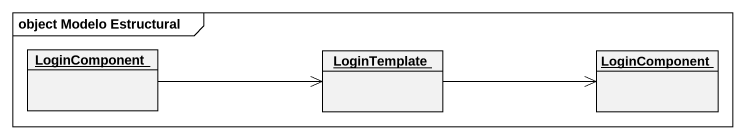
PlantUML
@startuml
mainframe object Modelo Estructural
hide circle
hide empty members
object LoginComponent
object LoginTemplate
object "LoginComponent" as LoginComponent_2
LoginComponent -right-> LoginTemplate
LoginTemplate -right-> LoginComponent_2
@enduml
